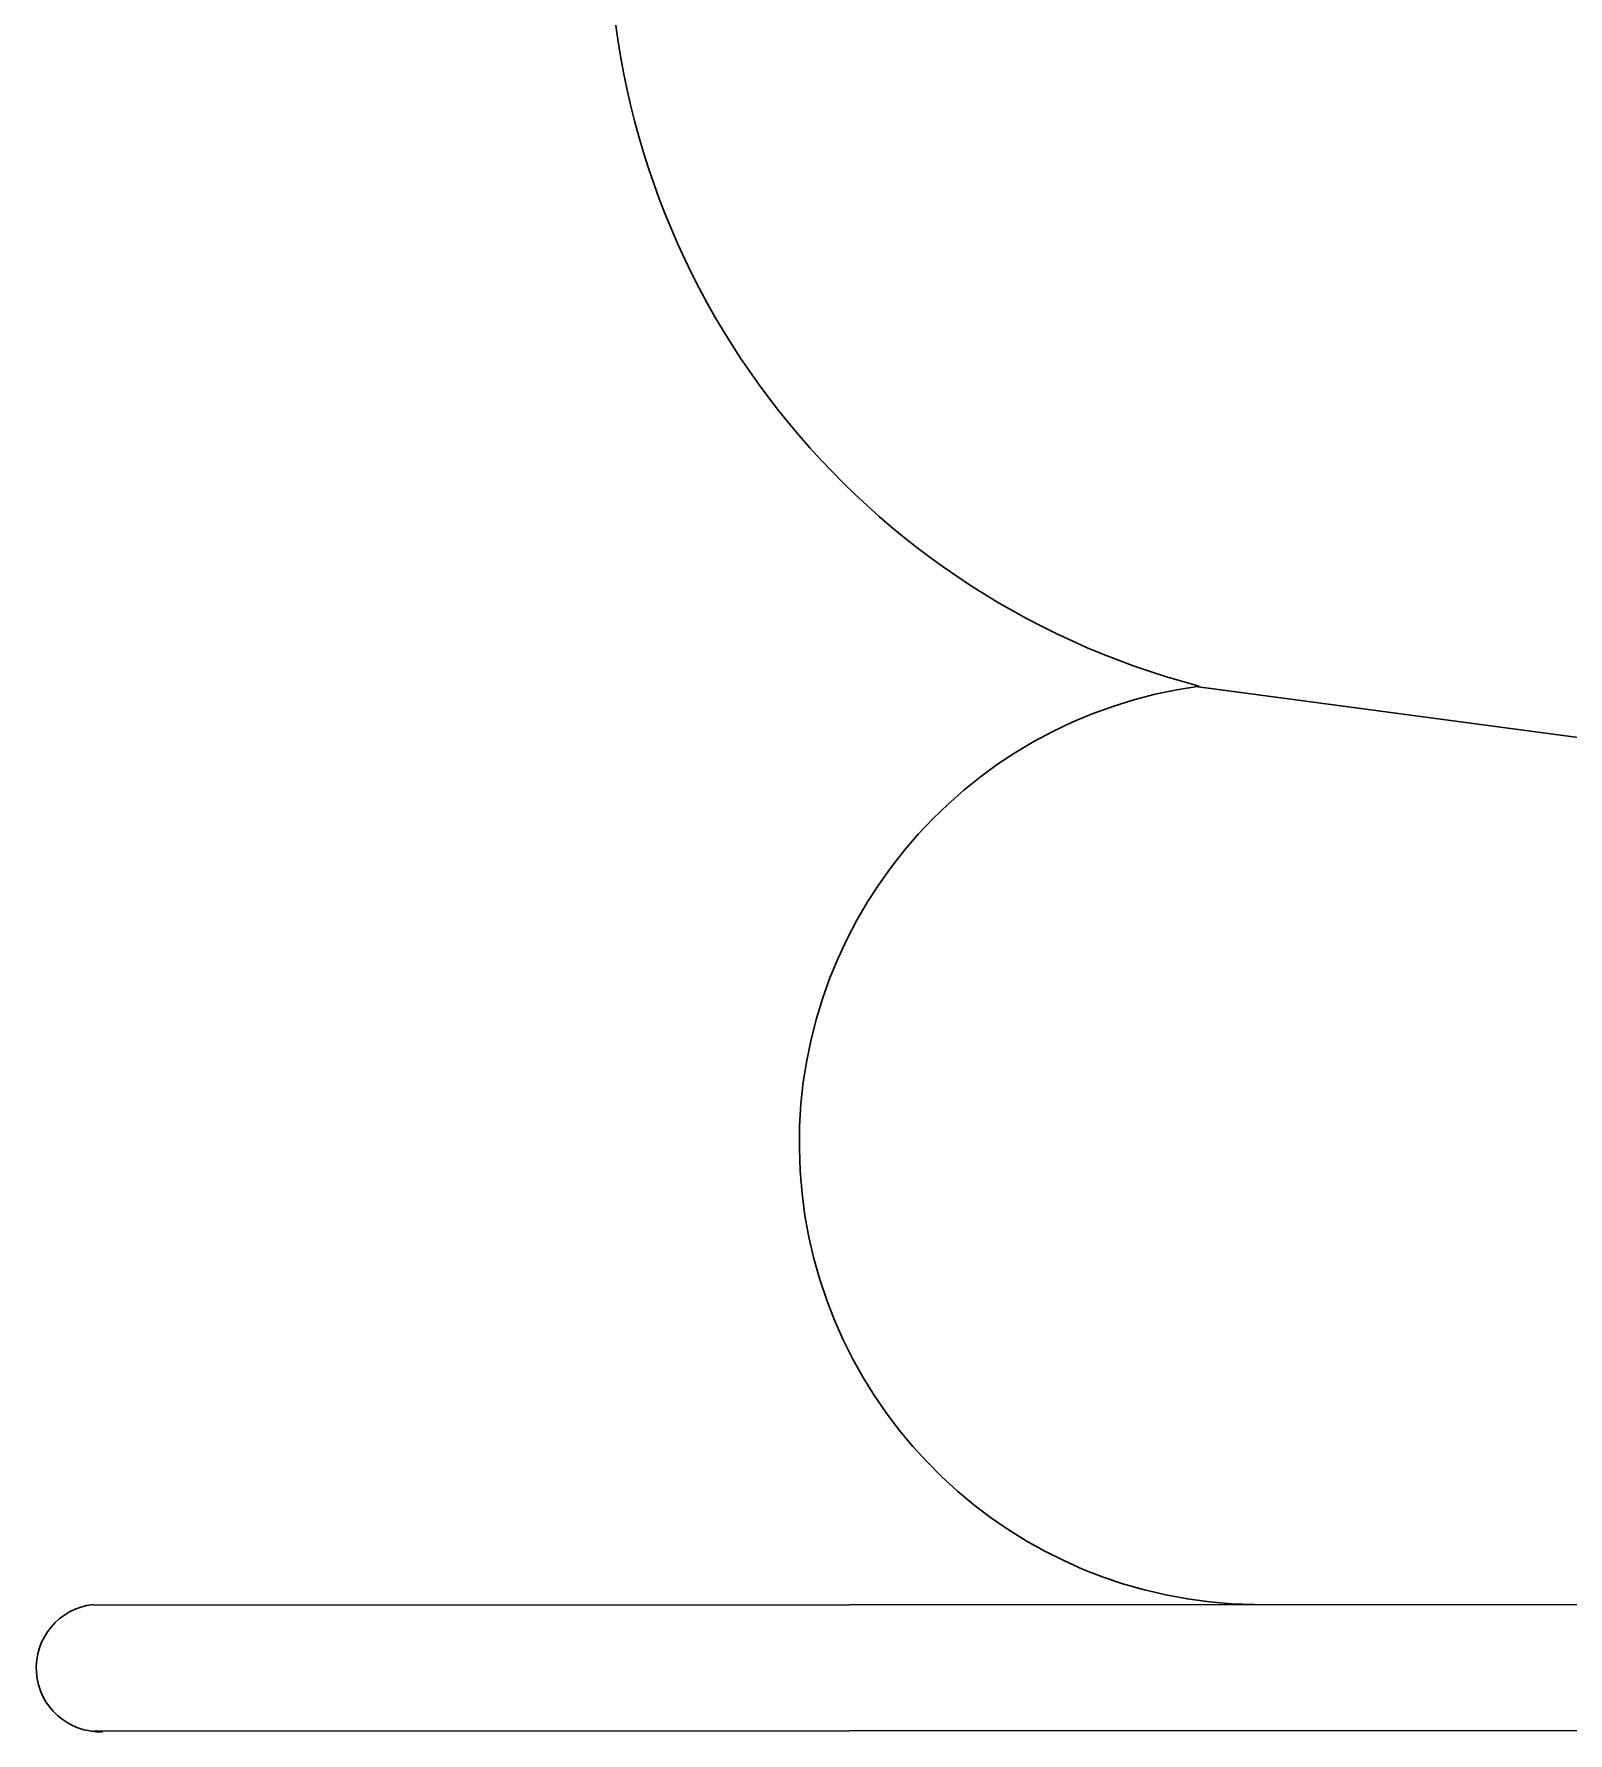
# Model space of a CAD drawing. Header units: millimetres. Extents: x -194958 to 83200, y -72620 to 64568.
# Drawn here: x 50780.94 to 50813.08, y 24611.15 to 24646.75 of the extents above; entities that cross this region are included whole.
import ezdxf

# ---------------------------------------------------------------- set-up
doc = ezdxf.new("R2010")
doc.units = ezdxf.units.MM
doc.header["$LTSCALE"] = 200
doc.layers.add('_GD-M-FP-Fhs', color=1, linetype='Continuous', lineweight=30)

# ---------------------------------------------------------------- blocks, each defined once
blk = doc.blocks.new('0167-P-PH2-PL-3-109 Office Lvl-03040507&08$0$hode dra')
at = {"color": 251}
for p, q in [((-0.248671659980225, 0.1609425015896591), (-0.6729484547938611, 0.1609425015896591)), ((-0.248671659980225, 0.1583040304705321), (-0.6729484547938611, 0.1583040304705321)), ((-0.5060771346766018, 0.1583040304705321), (-0.6498364219965964, 0.139066846005619))]:
    blk.add_line(p, q, dxfattribs=at)
for centre, radius, start, end in [((-0.6728092988508791, 0.1596176314279489), 0.0013376792009696, 87.96283742269628, 263.8781583298169), ((-0.648485939592419, 0.1486385647952488), 0.0096665197078964, 90.84612470381971, 262.3749304909459), ((-0.6455484686757629, 0.1230222976803645), 0.0165812485470533, 104.7446545499074, 257.626241704609)]:
    blk.add_arc(centre, radius, start, end, dxfattribs=at)
blk = doc.blocks.new('G$C055760D6')
at = {"layer": '_GD-M-FP-Fhs', "color": 251, "xscale": -999.999999813906, "yscale": 999.9999998139062, "zscale": 999.9999998139064, "rotation": 180.0315716567086}
blk.add_blockref('0167-P-PH2-PL-3-109 Office Lvl-03040507&08$0$hode dra', (705.0452930769243, -402.5021402840175), dxfattribs=at)

msp = doc.modelspace()

# ---------------------------------------------------------------- block references
at = {"layer": '_GD-M-FP-Fhs'}
msp.add_blockref('G$C055760D6', (50750.00000069407, 25175), dxfattribs=at)

doc.saveas('drawing.dxf')
